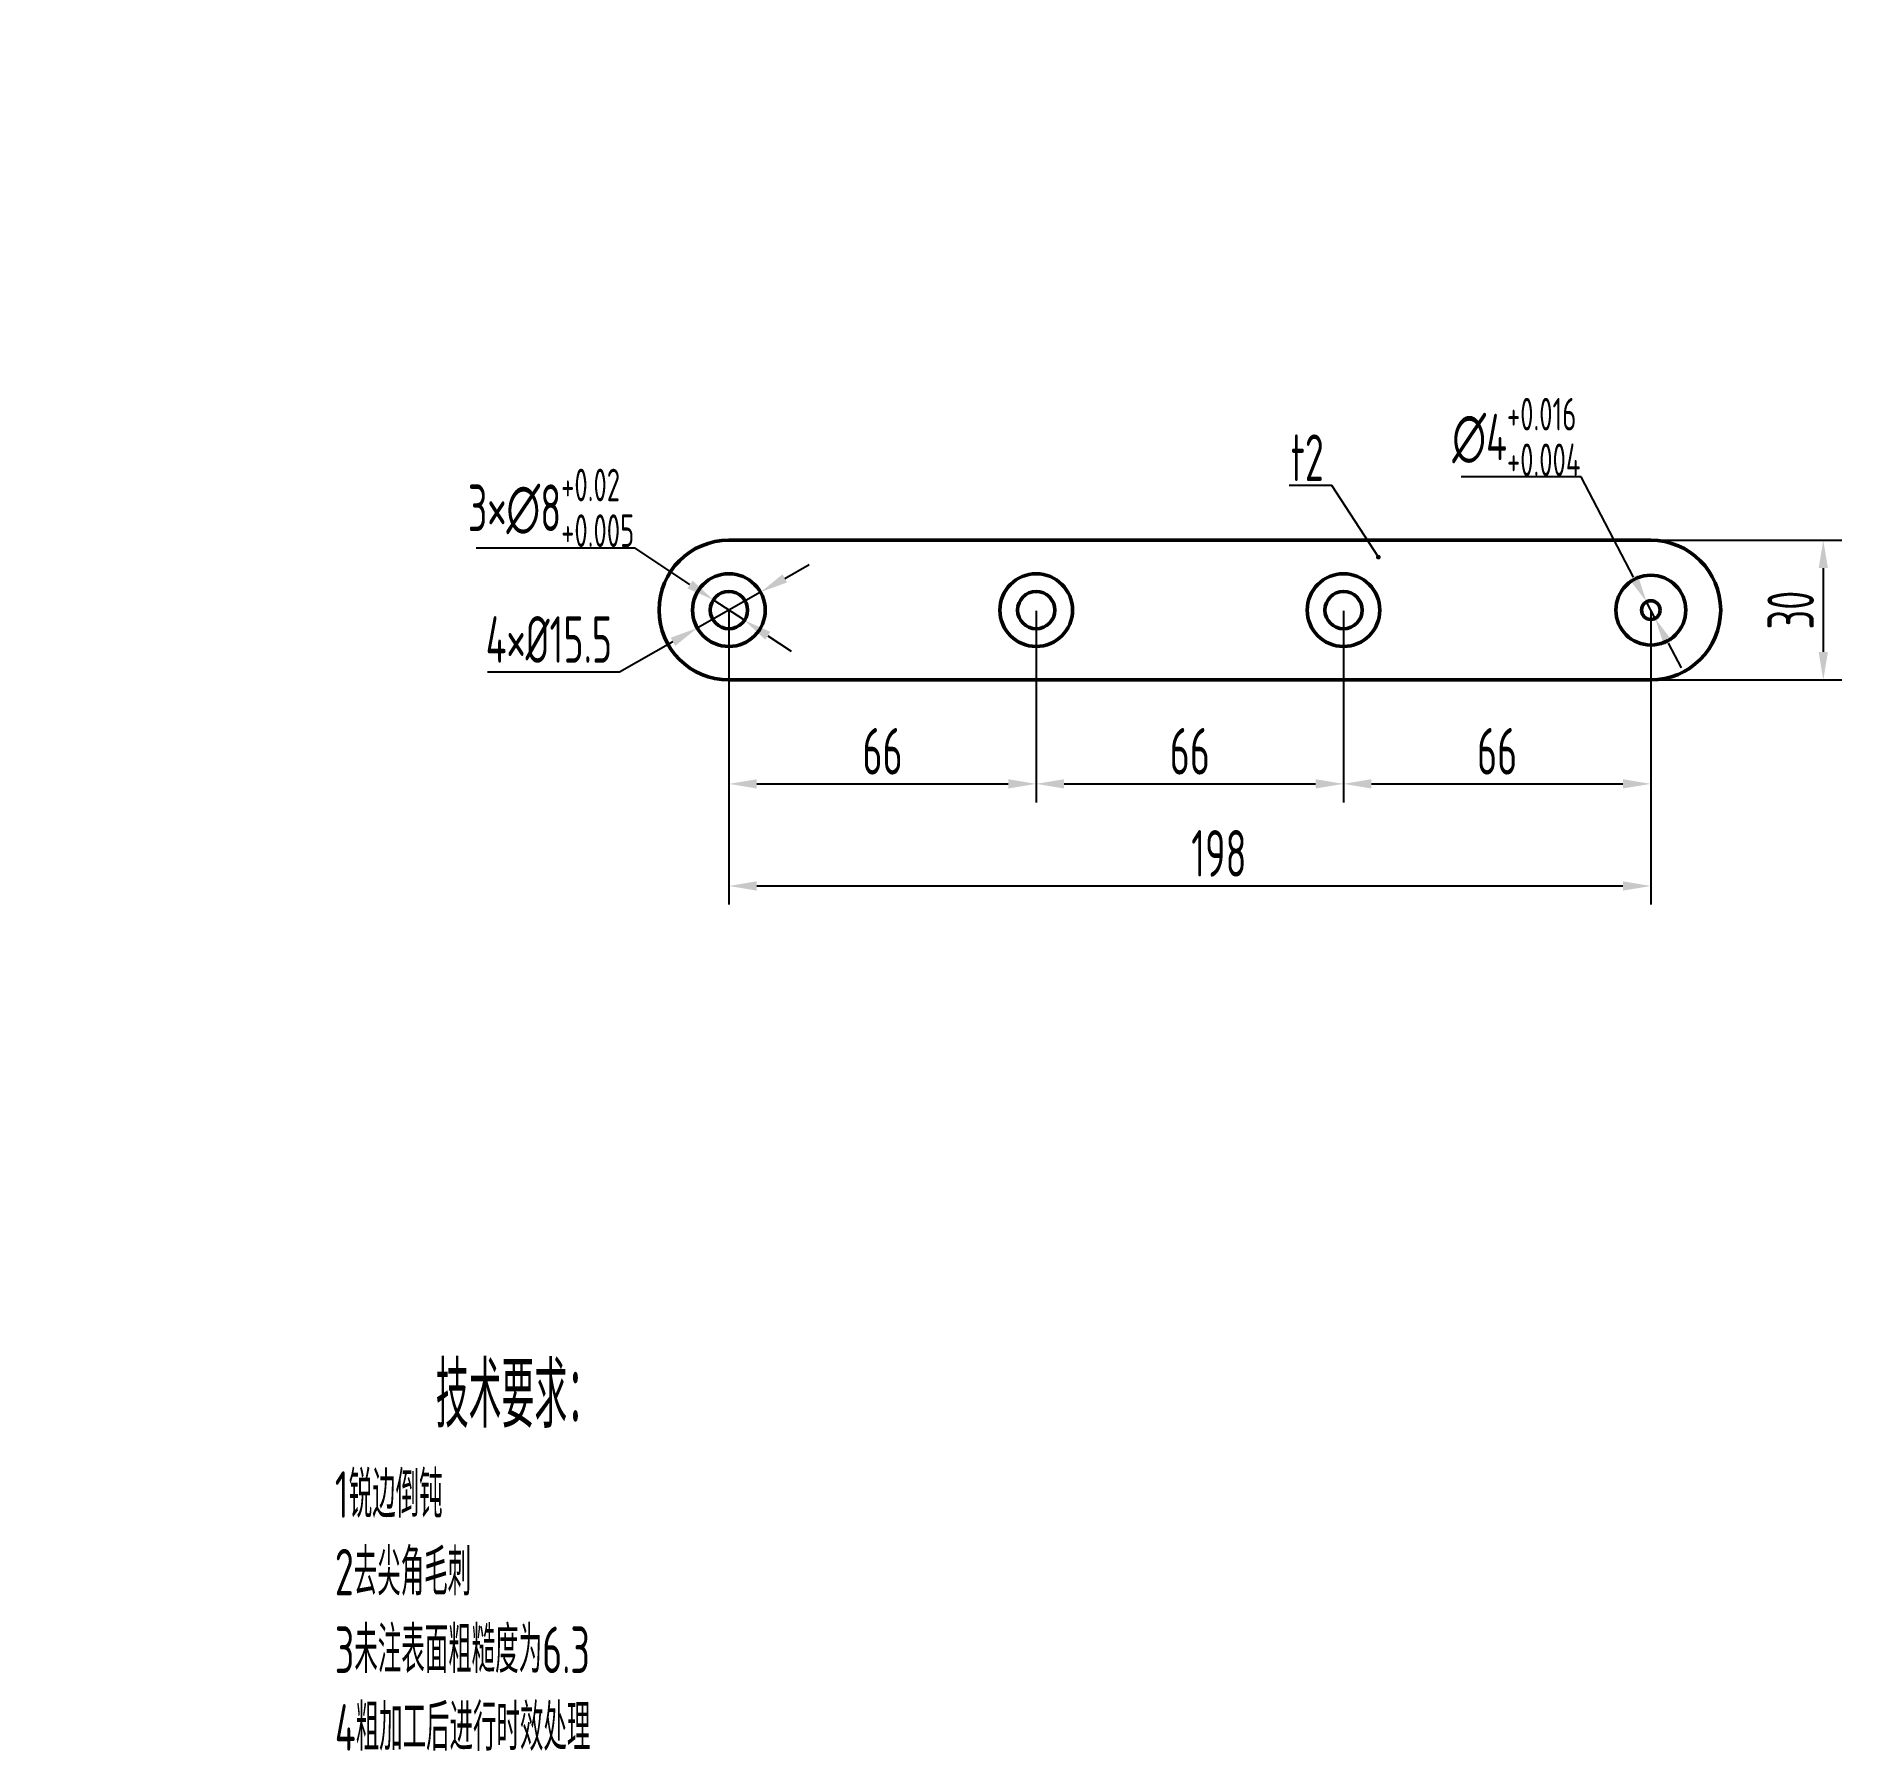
# Model space of a CAD drawing. Header units: millimetres. Extents: x 51 to 439, y 40 to 408.
import ezdxf

# ---------------------------------------------------------------- set-up
doc = ezdxf.new("R2010")
doc.units = ezdxf.units.MM
doc.header["$LTSCALE"] = 2
doc.layers.add('01', color=7, linetype='Continuous', lineweight=50)
doc.layers.add('08', color=3, linetype='Continuous')
doc.layers.add('11', color=3, linetype='Continuous')
doc.layers.add('170', color=7, linetype='Continuous', true_color=0xffffff)
doc.styles.add('chinesef_fs', font='simplex.shx', dxfattribs={"bigfont": 'gbcbig.shx'})
doc.styles.add('DXFS', font='gbenor.shx', dxfattribs={"width": 0.7, "bigfont": 'gbcbig.shx'})
doc.dimstyles.new('直径标注', dxfattribs={"dimscale": 2, "dimtxt": 5, "dimasz": 3, "dimexe": 2, "dimexo": 0.0625, "dimgap": 1, "dimtad": 1, "dimtoh": 1, "dimdsep": 46, "dimtxsty": 'DXFS', "dimsah": 1, "dimcen": 0.09, "dimadec": 0, "dimazin": 0, "dimtfac": 0.7, "dimtmove": 0, "dimatfit": 0, "dimfxl": 1, "dimtzin": 0, "dimarcsym": 0})
doc.dimstyles.new('线性标注', dxfattribs={"dimscale": 2, "dimtxt": 5, "dimasz": 3, "dimexe": 2, "dimexo": 0.0625, "dimgap": 1, "dimtad": 1, "dimtoh": 1, "dimdsep": 46, "dimtxsty": 'DXFS', "dimsah": 1, "dimcen": 0.09, "dimadec": 0, "dimazin": 0, "dimtfac": 0.7, "dimtmove": 0, "dimatfit": 0, "dimfxl": 1, "dimtzin": 0, "dimarcsym": 0})

# ---------------------------------------------------------------- blocks, each defined once
blk = doc.blocks.new('*D6')
at = {"layer": '08', "color": 0, "lineweight": -2, "transparency": 16777216}
for p, q in [((200.21, 284.39), (200.21, 221.28)), ((398.21, 284.39), (398.21, 221.28)), ((206.21, 225.28), (392.21, 225.28))]:
    blk.add_line(p, q, dxfattribs=at)
at = {"layer": '08', "color": 0, "lineweight": 18, "transparency": 16777216}
for points in [[(206.21, 226.28), (206.21, 224.28), (200.21, 225.28)], [(392.21, 226.28), (392.21, 224.28), (398.21, 225.28)]]:
    blk.add_solid(points, dxfattribs=at)
at = {"layer": 'Defpoints', "color": 0, "lineweight": 18, "transparency": 16777216}
for p in [(200.21, 284.52), (398.21, 284.52), (398.21, 225.28)]:
    blk.add_point(p, dxfattribs=at)
at = {"layer": '08', "color": 0, "transparency": 16777216, "insert": (305.44, 232.28), "char_height": 10, "attachment_point": 5, "style": 'DXFS'}
blk.add_mtext('198', dxfattribs=at)
blk = doc.blocks.new('*D7')
at = {"layer": '08', "color": 0, "lineweight": -2, "transparency": 16777216}
for p, q in [((180.07, 297.78), (145.97, 297.78)), ((191.86, 290.02), (180.07, 297.78)), ((203.55, 282.32), (196.87, 286.72)), ((208.57, 279.02), (213.58, 275.72))]:
    blk.add_line(p, q, dxfattribs=at)
at = {"layer": '08', "color": 0, "lineweight": 18, "transparency": 16777216}
for points in [[(192.41, 290.85), (191.31, 289.18), (196.87, 286.72)], [(209.12, 279.85), (208.02, 278.18), (203.55, 282.32)]]:
    blk.add_solid(points, dxfattribs=at)
at = {"layer": 'Defpoints', "color": 0, "lineweight": 18, "transparency": 16777216}
for p in [(196.87, 286.72), (203.55, 282.32)]:
    blk.add_point(p, dxfattribs=at)
at = {"layer": '08', "color": 0, "transparency": 16777216, "insert": (162.02, 306.47), "char_height": 10, "attachment_point": 5, "style": 'DXFS'}
blk.add_mtext('\\A1;3×∅8{\\H0.70x;\\S+0.02^ +0.005;}', dxfattribs=at)
blk = doc.blocks.new('*D8')
at = {"layer": '08', "color": 0, "lineweight": -2, "transparency": 16777216}
for p, q in [((212.22, 291.32), (217.44, 294.28)), ((207, 288.36), (193.43, 280.67)), ((188.21, 277.71), (176.72, 271.2)), ((176.72, 271.2), (148.38, 271.2))]:
    blk.add_line(p, q, dxfattribs=at)
at = {"layer": '08', "color": 0, "lineweight": 18, "transparency": 16777216}
for points in [[(211.73, 292.19), (212.71, 290.45), (207, 288.36)], [(187.71, 278.58), (188.7, 276.84), (193.43, 280.67)]]:
    blk.add_solid(points, dxfattribs=at)
at = {"layer": 'Defpoints', "color": 0, "lineweight": 18, "transparency": 16777216}
for p in [(207, 288.36), (193.43, 280.67)]:
    blk.add_point(p, dxfattribs=at)
at = {"layer": '08', "color": 0, "transparency": 16777216, "insert": (161.55, 278.2), "char_height": 10, "attachment_point": 5, "style": 'DXFS'}
blk.add_mtext('4×%%C15.5', dxfattribs=at)
blk = doc.blocks.new('*D9')
at = {"layer": '08', "color": 0, "lineweight": -2, "transparency": 16777216}
for p, q in [((200.21, 284.39), (200.21, 243.2)), ((266.21, 284.39), (266.21, 243.2)), ((206.21, 247.2), (260.21, 247.2))]:
    blk.add_line(p, q, dxfattribs=at)
at = {"layer": '08', "color": 0, "lineweight": 18, "transparency": 16777216}
for points in [[(206.21, 248.2), (206.21, 246.2), (200.21, 247.2)], [(260.21, 248.2), (260.21, 246.2), (266.21, 247.2)]]:
    blk.add_solid(points, dxfattribs=at)
at = {"layer": 'Defpoints', "color": 0, "lineweight": 18, "transparency": 16777216}
for p in [(200.21, 284.52), (266.21, 284.52), (266.21, 247.2)]:
    blk.add_point(p, dxfattribs=at)
at = {"layer": '08', "color": 0, "transparency": 16777216, "insert": (233.21, 254.2), "char_height": 10, "attachment_point": 5, "style": 'DXFS'}
blk.add_mtext('66', dxfattribs=at)
blk = doc.blocks.new('*D10')
at = {"layer": '08', "color": 0, "lineweight": -2, "transparency": 16777216}
for p, q in [((266.21, 284.39), (266.21, 243.2)), ((332.21, 284.39), (332.21, 243.2)), ((272.21, 247.2), (326.21, 247.2))]:
    blk.add_line(p, q, dxfattribs=at)
at = {"layer": '08', "color": 0, "lineweight": 18, "transparency": 16777216}
for points in [[(272.21, 248.2), (272.21, 246.2), (266.21, 247.2)], [(326.21, 248.2), (326.21, 246.2), (332.21, 247.2)]]:
    blk.add_solid(points, dxfattribs=at)
at = {"layer": 'Defpoints', "color": 0, "lineweight": 18, "transparency": 16777216}
for p in [(266.21, 284.52), (332.21, 284.52), (332.21, 247.2)]:
    blk.add_point(p, dxfattribs=at)
at = {"layer": '08', "color": 0, "transparency": 16777216, "insert": (299.21, 254.2), "char_height": 10, "attachment_point": 5, "style": 'DXFS'}
blk.add_mtext('66', dxfattribs=at)
blk = doc.blocks.new('*D11')
at = {"layer": '08', "color": 0, "lineweight": -2, "transparency": 16777216}
for p, q in [((332.21, 284.39), (332.21, 243.2)), ((398.21, 284.39), (398.21, 243.2)), ((338.21, 247.2), (392.21, 247.2))]:
    blk.add_line(p, q, dxfattribs=at)
at = {"layer": '08', "color": 0, "lineweight": 18, "transparency": 16777216}
for points in [[(338.21, 248.2), (338.21, 246.2), (332.21, 247.2)], [(392.21, 248.2), (392.21, 246.2), (398.21, 247.2)]]:
    blk.add_solid(points, dxfattribs=at)
at = {"layer": 'Defpoints', "color": 0, "lineweight": 18, "transparency": 16777216}
for p in [(332.21, 284.52), (398.21, 284.52), (398.21, 247.2)]:
    blk.add_point(p, dxfattribs=at)
at = {"layer": '08', "color": 0, "transparency": 16777216, "insert": (365.21, 254.2), "char_height": 10, "attachment_point": 5, "style": 'DXFS'}
blk.add_mtext('66', dxfattribs=at)
blk = doc.blocks.new('*D12')
at = {"layer": '08', "color": 0, "lineweight": -2, "transparency": 16777216}
for p, q in [((236.92, 299.52), (439.25, 299.52)), ((435.25, 293.52), (435.25, 275.52)), ((236.92, 269.52), (439.25, 269.52))]:
    blk.add_line(p, q, dxfattribs=at)
at = {"layer": '08', "color": 0, "lineweight": 18, "transparency": 16777216}
for points in [[(434.25, 293.52), (436.25, 293.52), (435.25, 299.52)], [(434.25, 275.52), (436.25, 275.52), (435.25, 269.52)]]:
    blk.add_solid(points, dxfattribs=at)
at = {"layer": 'Defpoints', "color": 0, "lineweight": 18, "transparency": 16777216}
for p in [(236.79, 299.52), (236.79, 269.52), (435.25, 269.52)]:
    blk.add_point(p, dxfattribs=at)
at = {"layer": '08', "color": 0, "transparency": 16777216, "insert": (428.25, 284.52), "char_height": 10, "attachment_point": 5, "rotation": 90, "style": 'DXFS'}
blk.add_mtext('30', dxfattribs=at)
blk = doc.blocks.new('*D13')
at = {"layer": '08', "color": 0, "lineweight": -2, "transparency": 16777216}
for p, q in [((383.22, 313.13), (357.47, 313.13)), ((394.5, 291.6), (383.22, 313.13)), ((399.14, 282.74), (397.29, 286.29)), ((401.93, 277.43), (404.71, 272.12))]:
    blk.add_line(p, q, dxfattribs=at)
at = {"layer": '08', "color": 0, "lineweight": 18, "transparency": 16777216}
for points in [[(395.39, 292.07), (393.61, 291.14), (397.29, 286.29)], [(402.81, 277.89), (401.04, 276.97), (399.14, 282.74)]]:
    blk.add_solid(points, dxfattribs=at)
at = {"layer": 'Defpoints', "color": 0, "lineweight": 18, "transparency": 16777216}
for p in [(397.29, 286.29), (399.14, 282.74)]:
    blk.add_point(p, dxfattribs=at)
at = {"layer": '08', "color": 0, "transparency": 16777216, "insert": (369.34, 321.68), "char_height": 10, "attachment_point": 5, "style": 'DXFS'}
blk.add_mtext('\\A1;∅4{\\H0.70x;\\S+0.016^ +0.004;}', dxfattribs=at)

msp = doc.modelspace()

# ---------------------------------------------------------------- linework, layer by layer
at = {"layer": '01', "color": 0}
for p, q in [((200.214, 299.516), (398.214, 299.516)), ((398.214, 269.516), (200.214, 269.516))]:
    msp.add_line(p, q, dxfattribs=at)
for centre, radius in [((200.214, 284.516), 7.8), ((266.214, 284.516), 7.8), ((332.214, 284.516), 7.8), ((398.214, 284.516), 7.5), ((200.214, 284.516), 4), ((266.214, 284.516), 4), ((332.214, 284.516), 4), ((398.214, 284.516), 2)]:
    msp.add_circle(centre, radius, dxfattribs=at)
for centre, start, end in [((200.214, 284.516), 90, 270), ((398.214, 284.516), 270, 90)]:
    msp.add_arc(centre, 15, start, end, dxfattribs=at)

# ---------------------------------------------------------------- texts
at = {"layer": '11', "char_height": 10, "attachment_point": 1, "style": 'DXFS'}
for s, insert in [('t2', (320.874, 322.231)), ('\\pi-42.082;{\\H1.4x;            技术要求：}\\P\\pi0;1锐边倒钝\\P2去尖角毛刺\\P3未注表面粗糙度为6.3\\P4粗加工后进行时效处理', (115.581, 122.958))]:
    msp.add_mtext(s, dxfattribs=dict(at, insert=insert))
at = {"layer": '170', "color": 5, "linetype": 'Continuous', "lineweight": 13, "insert": (51.43, 407.754), "char_height": 7, "attachment_point": 7, "rotation": 180, "line_spacing_factor": 0.903614, "style": 'chinesef_fs'}
msp.add_mtext('\\W1.0000;', dxfattribs=at)

# ---------------------------------------------------------------- dimensions: what is measured, and where the dimension line sits
at = {"layer": '08'}
for p1, p2, text, override, picture, middle in [((399.143, 282.744), (397.286, 286.287), '\\A1;<>{\\H0.70x;\\S+0.016^ +0.004;}', {"dimlfac": 1}, '*D13', (369.345, 313.127)), ((203.555, 282.316), (196.873, 286.716), '\\A1;3×<>{\\H0.70x;\\S+0.02^ +0.005;}', {"dimtxt": 5, "dimasz": 3, "dimgap": 1, "dimdec": 2, "dimlfac": 1, "dimadec": 2}, '*D7', (162.024, 297.78)), ((207, 288.361), (193.428, 280.67), '4×%%C15.5', {"dimtxt": 5, "dimasz": 3, "dimgap": 1, "dimdec": 2, "dimlfac": 1, "dimadec": 2}, '*D8', (161.549, 271.203))]:
    dim = msp.add_diameter_dim_2p(p1=p1, p2=p2, text=text, dimstyle='直径标注', override=override, dxfattribs=at)
    dim.commit()
    dim.dimension.update_dxf_attribs({"geometry": picture, "text_midpoint": middle, "dimtype": 163})
dim = msp.add_linear_dim(base=(435.246, 269.516), p1=(236.791, 299.516), p2=(236.791, 269.516), angle=90, dimstyle='线性标注', dxfattribs=at)
dim.commit()
dim.dimension.update_dxf_attribs({"geometry": '*D12', "text_midpoint": (428.246, 284.516)})
dim = msp.add_linear_dim(base=(398.214, 225.277), p1=(200.214, 284.516), p2=(398.214, 284.516), dimstyle='线性标注', dxfattribs=at)
dim.commit()
dim.dimension.update_dxf_attribs({"geometry": '*D6', "text_midpoint": (305.441, 225.277), "dimtype": 160})
for base, p1, p2, picture, middle in [((266.214, 247.198), (200.214, 284.516), (266.214, 284.516), '*D9', (233.214, 254.198)), ((332.214, 247.198), (266.214, 284.516), (332.214, 284.516), '*D10', (299.214, 254.198)), ((398.214, 247.198), (332.214, 284.516), (398.214, 284.516), '*D11', (365.214, 254.198))]:
    dim = msp.add_linear_dim(base=base, p1=p1, p2=p2, dimstyle='线性标注', override={"dimlfac": 1}, dxfattribs=at)
    dim.commit()
    dim.dimension.update_dxf_attribs({"geometry": picture, "text_midpoint": middle})

# ---------------------------------------------------------------- leaders
at = {"layer": '08', "annotation_type": 0, "has_hookline": 1, "hookline_direction": 1, "text_width": 6.184}
msp.add_leader([(339.704, 295.878), (329.737, 311.28), (328.737, 311.28)], dimstyle='线性标注', override={"dimasz": 0.5, "dimldrblk": 'Dot'}, dxfattribs=at)

doc.saveas('drawing.dxf')
